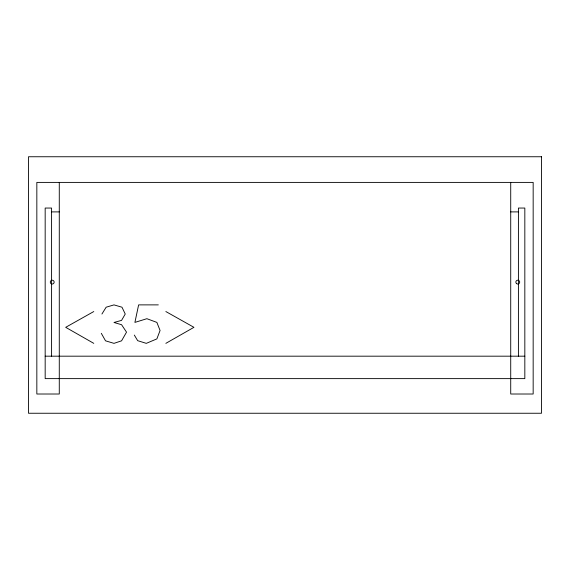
<?xml version="1.0" encoding="UTF-8"?>
<svg xmlns="http://www.w3.org/2000/svg" width="570" height="570" viewBox="0 0 570 570"><rect width="100%" height="100%" fill="white"/><g stroke="black" fill="none" stroke-linecap="round" stroke-linejoin="round"><path stroke-width="0.85" d="M101.923 314.027L106.148 307.209L113.986 304.893L121.973 307.209L125.243 314.027L121.574 320.383L113.986 322.478L121.574 324.715L126.526 332.153L121.574 340.824L113.986 343.354L105.528 340.824L101.31 333.329M165.856 343.354L193.942 327.322L165.856 311.548M93.779 311.548L65.693 327.322L93.779 343.354M51.585 211.897L59.28 211.897M510.72 211.897L518.415 211.897M158.325 304.879L138.624 304.879L134.905 322.399L146.875 318.701L156.871 322.399L160.077 330.486L156.871 338.894L146.291 343.354L137.676 340.675L134.321 335.075M45.172 356.179L524.827 356.179M518.415 356.179L518.415 208.05L524.827 208.05L524.827 378.623L45.172 378.623L45.172 208.05L51.585 208.05L51.585 356.179M510.72 182.4L510.72 394.012L533.164 394.012L533.164 182.4L36.836 182.4L36.836 394.012L59.28 394.012L59.28 182.4M541.5 156.75L28.5 156.75L28.5 413.25L541.5 413.25L541.5 156.75M516.413 283.475A1.924 1.924 0 0 0 519.633 282.613A1.924 1.924 0 0 0 517.275 280.255A1.924 1.924 0 0 0 516.413 283.475M51.264 283.782A1.924 1.924 0 0 0 54.15 282.114A1.924 1.924 0 0 0 51.264 280.447A1.924 1.924 0 0 0 51.264 283.782"/></g></svg>
